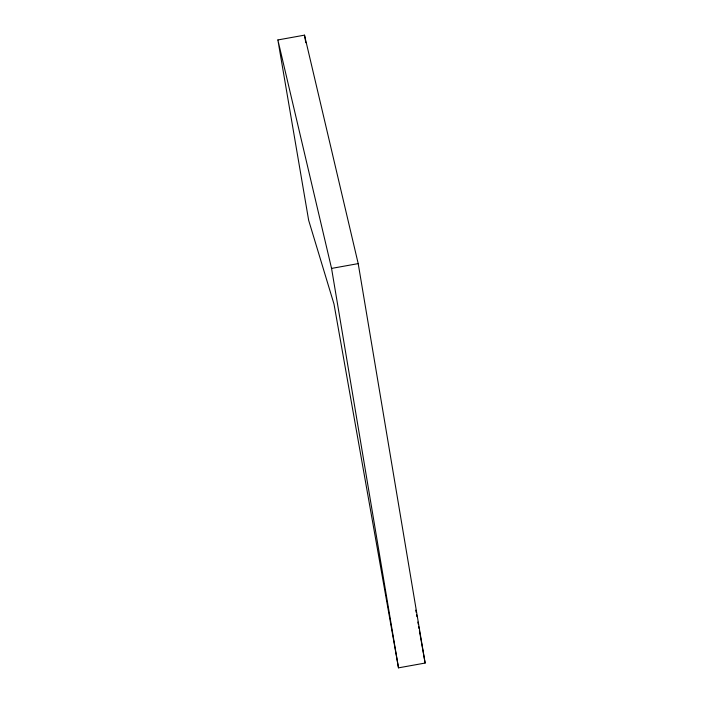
<?xml version="1.0" encoding="UTF-8"?>
<svg xmlns="http://www.w3.org/2000/svg" width="703" height="703" viewBox="0 0 703 703"><rect width="100%" height="100%" fill="white"/><g stroke="black" fill="none" stroke-linecap="round" stroke-linejoin="round"><path stroke-width="1.05" d="M277.87 39.948L304.504 35.15L358.205 263.616L425.13 663.052L398.496 667.85L334.004 304.091L308.661 220.303L277.87 39.948L331.561 268.414L398.496 667.85M331.561 268.414L358.205 263.616M415.754 610.16L416.141 612.313M416.519 614.475L416.905 616.636M417.863 622.032L418.241 624.194M418.628 626.347L419.006 628.508M419.392 630.67L425.13 663.052M304.504 35.15L305.796 42.707"/></g></svg>
